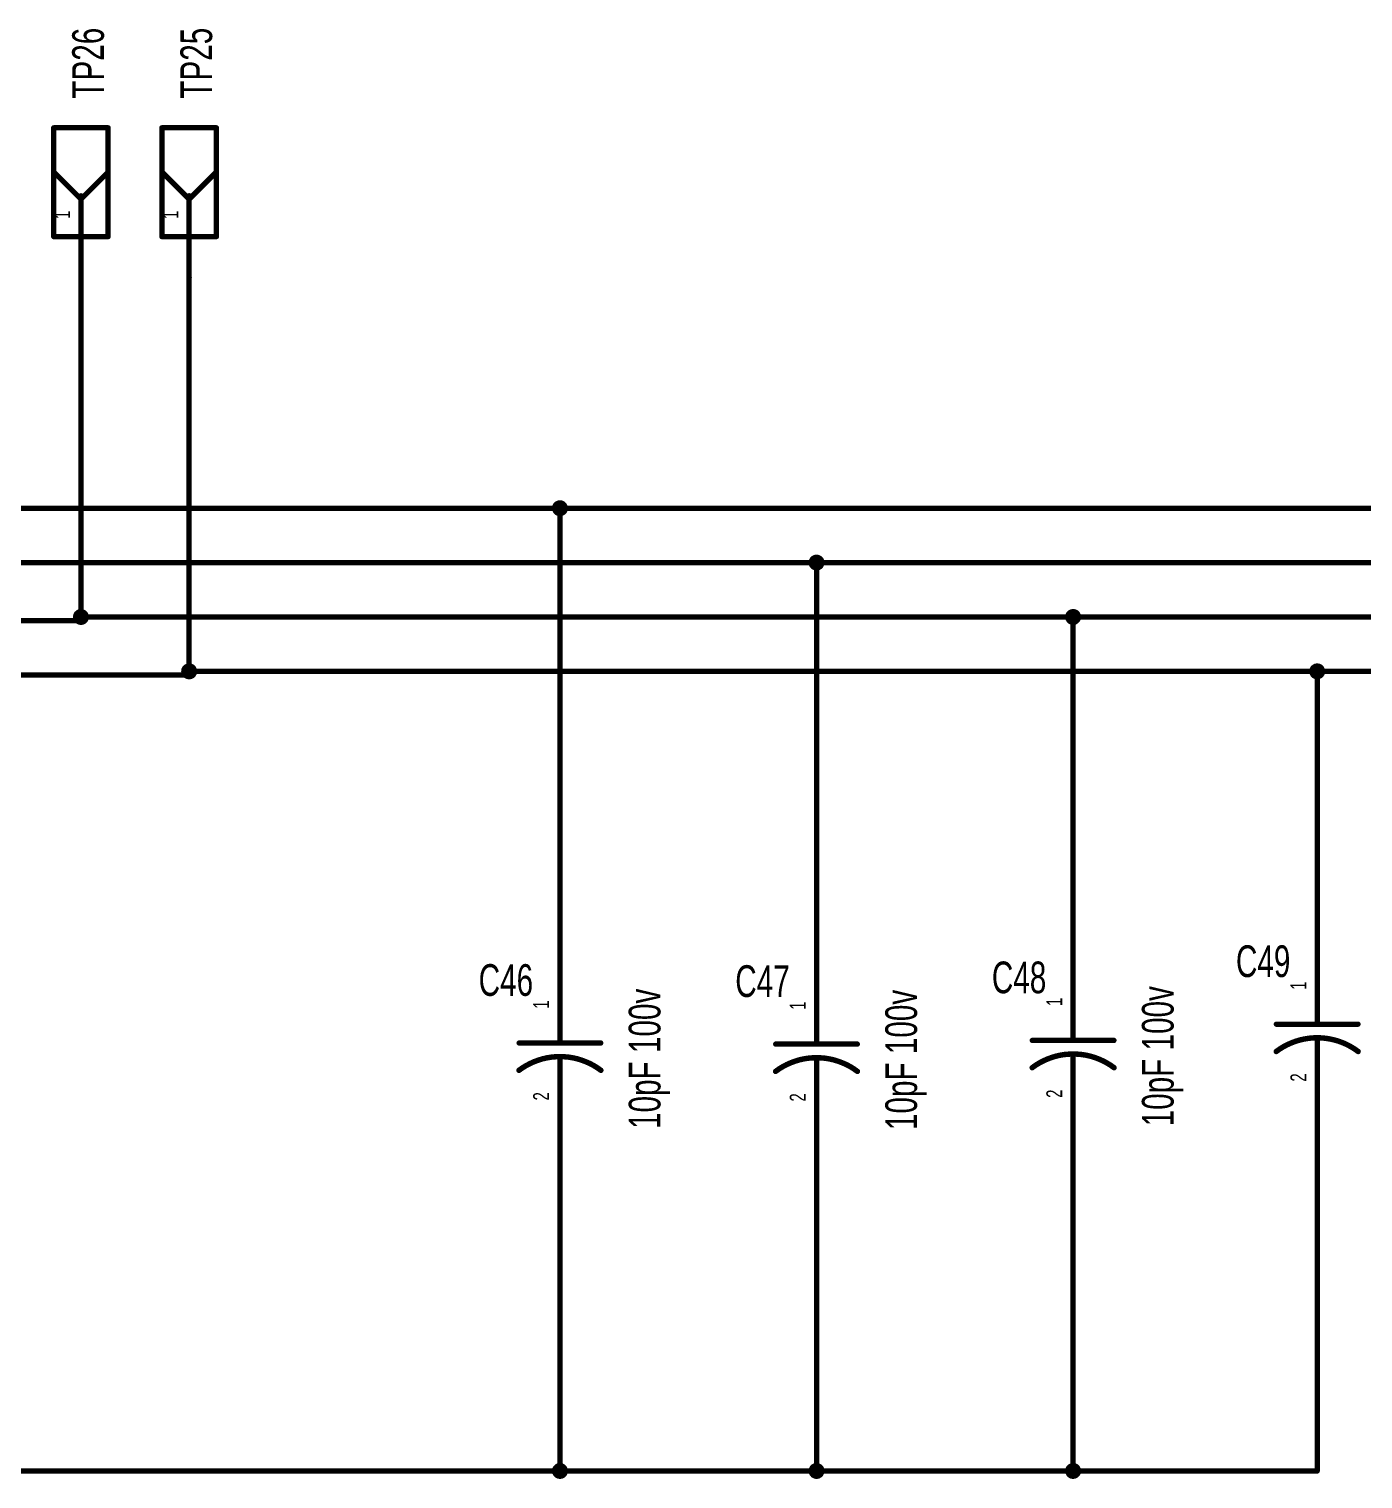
# Model space of a CAD drawing. Extents: x -2.1 to 9.4, y -2 to 6.
# Drawn here: x 4.492 to 6.945, y 0.465 to 3.132 of the extents above; entities that cross this region are included whole.
import ezdxf
from ezdxf.enums import TextEntityAlignment as Align

# ---------------------------------------------------------------- set-up
doc = ezdxf.new("R2010")
doc.units = 0
for name, color, linetype in [('Element', 253, 'CONTINUOUS'), ('Net', 50, 'CONTINUOUS'), ('Pin', 50, 'CONTINUOUS')]:
    doc.layers.add(name, color=color, linetype=linetype)

msp = doc.modelspace()

# ---------------------------------------------------------------- linework, layer by layer
at = {"layer": 'Element', "linetype": 'CONTINUOUS'}
for points, const_width in [([(4.538, 2.95), (4.638, 2.95)], 0.0098), ([(4.538, 2.75), (4.538, 2.95)], 0.0098), ([(4.638, 2.95), (4.638, 2.75)], 0.0098), ([(4.7369, 2.95), (4.8369, 2.95)], 0.0098), ([(4.7369, 2.75), (4.7369, 2.95)], 0.0098), ([(4.8369, 2.95), (4.8369, 2.75)], 0.0098), ([(4.538, 2.8688), (4.588, 2.8188)], 0.0098), ([(4.638, 2.8688), (4.588, 2.8188)], 0.0098), ([(4.7369, 2.8688), (4.7869, 2.8188)], 0.0098), ([(4.8369, 2.8688), (4.7869, 2.8188)], 0.0098), ([(4.588, 2.825), (4.588, 2.75)], 0.0098), ([(4.7869, 2.825), (4.7869, 2.75)], 0.0098), ([(4.638, 2.75), (4.538, 2.75)], 0.0098), ([(4.8369, 2.75), (4.7369, 2.75)], 0.0098), ([(6.8607, 1.3386), (6.8607, 1.3016)], 0.0098), ([(5.4686, 1.304), (5.4686, 1.267)], 0.0098), ([(5.9402, 1.302), (5.9402, 1.265)], 0.0098), ([(6.4119, 1.3088), (6.4119, 1.2718)], 0.0098), ([(6.9359, 1.2514), (6.9293, 1.2561), (6.9224, 1.2603), (6.9153, 1.2641), (6.9079, 1.2674), (6.9003, 1.2702), (6.8926, 1.2725), (6.8847, 1.2743), (6.8768, 1.2756), (6.8687, 1.2764), (6.8607, 1.2766), (6.8526, 1.2764), (6.8446, 1.2756), (6.8366, 1.2743), (6.8287, 1.2725), (6.821, 1.2702), (6.8134, 1.2673), (6.8061, 1.2641), (6.7989, 1.2603), (6.792, 1.2561), (6.7854, 1.2514)], 0.01), ([(6.7857, 1.3016), (6.9357, 1.3016)], 0.0098), ([(6.8607, 1.2766), (6.8607, 1.2386)], 0.0098), ([(5.3936, 1.267), (5.5436, 1.267)], 0.0098), ([(5.8652, 1.265), (6.0152, 1.265)], 0.0098), ([(6.3369, 1.2718), (6.4869, 1.2718)], 0.0098), ([(5.5438, 1.2168), (5.5372, 1.2215), (5.5303, 1.2257), (5.5232, 1.2295), (5.5158, 1.2327), (5.5082, 1.2355), (5.5005, 1.2379), (5.4926, 1.2397), (5.4847, 1.241), (5.4766, 1.2417), (5.4686, 1.242), (5.4605, 1.2417), (5.4525, 1.241), (5.4445, 1.2397), (5.4366, 1.2379), (5.4289, 1.2355), (5.4213, 1.2327), (5.414, 1.2294), (5.4068, 1.2257), (5.3999, 1.2215), (5.3933, 1.2168)], 0.01), ([(5.4686, 1.242), (5.4686, 1.204)], 0.0098), ([(6.0154, 1.2148), (6.0088, 1.2195), (6.002, 1.2237), (5.9948, 1.2275), (5.9874, 1.2307), (5.9799, 1.2335), (5.9721, 1.2359), (5.9643, 1.2377), (5.9563, 1.239), (5.9483, 1.2397), (5.9402, 1.24), (5.9321, 1.2397), (5.9241, 1.239), (5.9161, 1.2377), (5.9083, 1.2359), (5.9006, 1.2335), (5.893, 1.2307), (5.8856, 1.2274), (5.8785, 1.2237), (5.8716, 1.2195), (5.865, 1.2148)], 0.01), ([(5.9402, 1.24), (5.9402, 1.202)], 0.0098), ([(6.4872, 1.2216), (6.4806, 1.2263), (6.4737, 1.2305), (6.4665, 1.2343), (6.4592, 1.2375), (6.4516, 1.2404), (6.4439, 1.2427), (6.436, 1.2445), (6.428, 1.2458), (6.42, 1.2465), (6.4119, 1.2468), (6.4039, 1.2465), (6.3958, 1.2458), (6.3879, 1.2445), (6.38, 1.2427), (6.3723, 1.2403), (6.3647, 1.2375), (6.3573, 1.2342), (6.3502, 1.2305), (6.3433, 1.2263), (6.3367, 1.2216)], 0.01), ([(6.4119, 1.2468), (6.4119, 1.2088)], 0.0098)]:
    msp.add_lwpolyline(points, dxfattribs=dict(at, const_width=const_width))
for points, const_width in [([(4.5355, 2.95, 1), (4.5404, 2.95, 1), (4.5355, 2.95, 1)], 0.0049), ([(4.5355, 2.95, 1), (4.5404, 2.95, 1), (4.5355, 2.95, 1)], 0.0049), ([(4.6355, 2.95, 1), (4.6404, 2.95, 1), (4.6355, 2.95, 1)], 0.0049), ([(4.6355, 2.95, 1), (4.6404, 2.95, 1), (4.6355, 2.95, 1)], 0.0049), ([(4.7344, 2.95, 1), (4.7394, 2.95, 1), (4.7344, 2.95, 1)], 0.0049), ([(4.7344, 2.95, 1), (4.7394, 2.95, 1), (4.7344, 2.95, 1)], 0.0049), ([(4.8344, 2.95, 1), (4.8394, 2.95, 1), (4.8344, 2.95, 1)], 0.0049), ([(4.8344, 2.95, 1), (4.8394, 2.95, 1), (4.8344, 2.95, 1)], 0.0049), ([(4.5355, 2.8688, 1), (4.5404, 2.8688, 1), (4.5355, 2.8688, 1)], 0.0049), ([(4.6355, 2.8688, 1), (4.6404, 2.8688, 1), (4.6355, 2.8688, 1)], 0.0049), ([(4.7344, 2.8688, 1), (4.7394, 2.8688, 1), (4.7344, 2.8688, 1)], 0.0049), ([(4.8344, 2.8688, 1), (4.8394, 2.8688, 1), (4.8344, 2.8688, 1)], 0.0049), ([(4.5855, 2.825, 1), (4.5904, 2.825, 1), (4.5855, 2.825, 1)], 0.0049), ([(4.7844, 2.825, 1), (4.7894, 2.825, 1), (4.7844, 2.825, 1)], 0.0049), ([(4.5855, 2.8188, 1), (4.5904, 2.8188, 1), (4.5855, 2.8188, 1)], 0.0049), ([(4.5855, 2.8188, 1), (4.5904, 2.8188, 1), (4.5855, 2.8188, 1)], 0.0049), ([(4.7844, 2.8188, 1), (4.7894, 2.8188, 1), (4.7844, 2.8188, 1)], 0.0049), ([(4.7844, 2.8188, 1), (4.7894, 2.8188, 1), (4.7844, 2.8188, 1)], 0.0049), ([(4.5355, 2.75, 1), (4.5404, 2.75, 1), (4.5355, 2.75, 1)], 0.0049), ([(4.5355, 2.75, 1), (4.5404, 2.75, 1), (4.5355, 2.75, 1)], 0.0049), ([(4.5855, 2.75, 1), (4.5904, 2.75, 1), (4.5855, 2.75, 1)], 0.0049), ([(4.6355, 2.75, 1), (4.6404, 2.75, 1), (4.6355, 2.75, 1)], 0.0049), ([(4.6355, 2.75, 1), (4.6404, 2.75, 1), (4.6355, 2.75, 1)], 0.0049), ([(4.7344, 2.75, 1), (4.7394, 2.75, 1), (4.7344, 2.75, 1)], 0.0049), ([(4.7344, 2.75, 1), (4.7394, 2.75, 1), (4.7344, 2.75, 1)], 0.0049), ([(4.7844, 2.75, 1), (4.7894, 2.75, 1), (4.7844, 2.75, 1)], 0.0049), ([(4.8344, 2.75, 1), (4.8394, 2.75, 1), (4.8344, 2.75, 1)], 0.0049), ([(4.8344, 2.75, 1), (4.8394, 2.75, 1), (4.8344, 2.75, 1)], 0.0049), ([(6.8582, 1.3386, 1), (6.8631, 1.3386, 1), (6.8582, 1.3386, 1)], 0.0049), ([(5.4661, 1.304, 1), (5.471, 1.304, 1), (5.4661, 1.304, 1)], 0.0049), ([(5.9378, 1.302, 1), (5.9427, 1.302, 1), (5.9378, 1.302, 1)], 0.0049), ([(6.4095, 1.3088, 1), (6.4144, 1.3088, 1), (6.4095, 1.3088, 1)], 0.0049), ([(6.7832, 1.3016, 1), (6.7881, 1.3016, 1), (6.7832, 1.3016, 1)], 0.0049), ([(6.8582, 1.3016, 1), (6.8631, 1.3016, 1), (6.8582, 1.3016, 1)], 0.0049), ([(6.8582, 1.2766, 1), (6.8631, 1.2766, 1), (6.8582, 1.2766, 1)], 0.0049), ([(6.9332, 1.3016, 1), (6.9381, 1.3016, 1), (6.9332, 1.3016, 1)], 0.0049), ([(5.3911, 1.267, 1), (5.396, 1.267, 1), (5.3911, 1.267, 1)], 0.0049), ([(5.4661, 1.267, 1), (5.471, 1.267, 1), (5.4661, 1.267, 1)], 0.0049), ([(5.5411, 1.267, 1), (5.546, 1.267, 1), (5.5411, 1.267, 1)], 0.0049), ([(5.8628, 1.265, 1), (5.8677, 1.265, 1), (5.8628, 1.265, 1)], 0.0049), ([(5.9378, 1.265, 1), (5.9427, 1.265, 1), (5.9378, 1.265, 1)], 0.0049), ([(6.0128, 1.265, 1), (6.0177, 1.265, 1), (6.0128, 1.265, 1)], 0.0049), ([(6.3345, 1.2718, 1), (6.3394, 1.2718, 1), (6.3345, 1.2718, 1)], 0.0049), ([(6.4095, 1.2718, 1), (6.4144, 1.2718, 1), (6.4095, 1.2718, 1)], 0.0049), ([(6.4845, 1.2718, 1), (6.4894, 1.2718, 1), (6.4845, 1.2718, 1)], 0.0049), ([(6.7829, 1.2514, 1), (6.7879, 1.2514, 1), (6.7829, 1.2514, 1)], 0.005), ([(6.9334, 1.2514, 1), (6.9384, 1.2514, 1), (6.9334, 1.2514, 1)], 0.005), ([(5.4661, 1.242, 1), (5.471, 1.242, 1), (5.4661, 1.242, 1)], 0.0049), ([(5.9378, 1.24, 1), (5.9427, 1.24, 1), (5.9378, 1.24, 1)], 0.0049), ([(6.3342, 1.2216, 1), (6.3392, 1.2216, 1), (6.3342, 1.2216, 1)], 0.005), ([(6.4095, 1.2468, 1), (6.4144, 1.2468, 1), (6.4095, 1.2468, 1)], 0.0049), ([(6.4847, 1.2216, 1), (6.4897, 1.2216, 1), (6.4847, 1.2216, 1)], 0.005), ([(6.8582, 1.2386, 1), (6.8631, 1.2386, 1), (6.8582, 1.2386, 1)], 0.0049), ([(5.3908, 1.2168, 1), (5.3958, 1.2168, 1), (5.3908, 1.2168, 1)], 0.005), ([(5.4661, 1.204, 1), (5.471, 1.204, 1), (5.4661, 1.204, 1)], 0.0049), ([(5.5413, 1.2168, 1), (5.5463, 1.2168, 1), (5.5413, 1.2168, 1)], 0.005), ([(5.8625, 1.2148, 1), (5.8675, 1.2148, 1), (5.8625, 1.2148, 1)], 0.005), ([(5.9378, 1.202, 1), (5.9427, 1.202, 1), (5.9378, 1.202, 1)], 0.0049), ([(6.0129, 1.2148, 1), (6.0179, 1.2148, 1), (6.0129, 1.2148, 1)], 0.005), ([(6.4095, 1.2088, 1), (6.4144, 1.2088, 1), (6.4095, 1.2088, 1)], 0.0049)]:
    msp.add_lwpolyline(points, format="xyb", dxfattribs=dict(at, const_width=const_width))
at = {"layer": 'Net', "linetype": 'CONTINUOUS', "const_width": 0.0098}
for points in [[(4.588, 2.675), (4.588, 2.0435)], [(4.7869, 2.675), (4.7869, 1.9437)], [(7.1162, 2.2505), (4.2103, 2.2505)], [(5.4587, 2.2505), (5.4592, 2.2474), (5.4606, 2.2447), (5.4628, 2.2425), (5.4655, 2.2411), (5.4686, 2.2406), (5.4716, 2.2411), (5.4743, 2.2425), (5.4765, 2.2447), (5.4779, 2.2474), (5.4784, 2.2505), (5.4779, 2.2535), (5.4765, 2.2563), (5.4743, 2.2584), (5.4716, 2.2598), (5.4686, 2.2603), (5.4655, 2.2598), (5.4628, 2.2584), (5.4606, 2.2563), (5.4592, 2.2535), (5.4587, 2.2505)], [(5.4686, 1.454), (5.4686, 2.2505)], [(5.9304, 2.1505), (5.9309, 2.1474), (5.9323, 2.1447), (5.9344, 2.1425), (5.9372, 2.1411), (5.9402, 2.1406), (5.9433, 2.1411), (5.946, 2.1425), (5.9482, 2.1447), (5.9496, 2.1474), (5.9501, 2.1505), (5.9496, 2.1535), (5.9482, 2.1563), (5.946, 2.1584), (5.9433, 2.1598), (5.9402, 2.1603), (5.9372, 2.1598), (5.9344, 2.1584), (5.9323, 2.1563), (5.9309, 2.1535), (5.9304, 2.1505)], [(7.1162, 2.1505), (4.397, 2.1505)], [(5.9402, 1.452), (5.9402, 2.1505)], [(4.5781, 2.0505), (4.5786, 2.0474), (4.58, 2.0447), (4.5822, 2.0425), (4.5849, 2.0411), (4.588, 2.0406), (4.591, 2.0411), (4.5938, 2.0425), (4.5959, 2.0447), (4.5973, 2.0474), (4.5978, 2.0505), (4.5973, 2.0535), (4.5959, 2.0563), (4.5938, 2.0584), (4.591, 2.0598), (4.588, 2.0603), (4.5849, 2.0598), (4.5822, 2.0584), (4.58, 2.0563), (4.5786, 2.0535), (4.5781, 2.0505)], [(7.1162, 2.0505), (4.588, 2.0505)], [(6.4021, 2.0505), (6.4026, 2.0474), (6.404, 2.0447), (6.4062, 2.0425), (6.4089, 2.0411), (6.4119, 2.0406), (6.415, 2.0411), (6.4177, 2.0425), (6.4199, 2.0447), (6.4213, 2.0474), (6.4218, 2.0505), (6.4213, 2.0535), (6.4199, 2.0563), (6.4177, 2.0584), (6.415, 2.0598), (6.4119, 2.0603), (6.4089, 2.0598), (6.4062, 2.0584), (6.404, 2.0563), (6.4026, 2.0535), (6.4021, 2.0505)], [(6.4119, 1.4588), (6.4119, 2.0505)], [(4.588, 2.0435), (3.103, 2.0435)], [(4.7869, 1.9437), (3.8921, 1.9437)], [(4.7771, 1.9505), (4.7775, 1.9474), (4.7789, 1.9447), (4.7811, 1.9425), (4.7839, 1.9411), (4.7869, 1.9406), (4.7899, 1.9411), (4.7927, 1.9425), (4.7949, 1.9447), (4.7963, 1.9474), (4.7967, 1.9505), (4.7963, 1.9535), (4.7949, 1.9563), (4.7927, 1.9584), (4.7899, 1.9598), (4.7869, 1.9603), (4.7839, 1.9598), (4.7811, 1.9584), (4.7789, 1.9563), (4.7775, 1.9535), (4.7771, 1.9505)], [(7.1162, 1.9505), (4.7869, 1.9505)], [(6.8508, 1.9505), (6.8513, 1.9474), (6.8527, 1.9447), (6.8549, 1.9425), (6.8576, 1.9411), (6.8607, 1.9406), (6.8637, 1.9411), (6.8664, 1.9425), (6.8686, 1.9447), (6.87, 1.9474), (6.8705, 1.9505), (6.87, 1.9535), (6.8686, 1.9563), (6.8664, 1.9584), (6.8637, 1.9598), (6.8607, 1.9603), (6.8576, 1.9598), (6.8549, 1.9584), (6.8527, 1.9563), (6.8513, 1.9535), (6.8508, 1.9505)], [(6.8607, 1.4886), (6.8607, 1.9505)], [(6.8607, 0.48), (6.8607, 1.0886)], [(5.4686, 1.054), (5.4686, 0.48)], [(5.9402, 1.052), (5.9402, 0.48)], [(6.4119, 1.0588), (6.4119, 0.48)], [(3.566, 0.48), (6.8607, 0.48)], [(5.4587, 0.48), (5.4592, 0.477), (5.4606, 0.4743), (5.4628, 0.4721), (5.4655, 0.4707), (5.4686, 0.4702), (5.4716, 0.4707), (5.4743, 0.4721), (5.4765, 0.4743), (5.4779, 0.477), (5.4784, 0.48), (5.4779, 0.4831), (5.4765, 0.4858), (5.4743, 0.488), (5.4716, 0.4894), (5.4686, 0.4899), (5.4655, 0.4894), (5.4628, 0.488), (5.4606, 0.4858), (5.4592, 0.4831), (5.4587, 0.48)], [(5.9304, 0.48), (5.9309, 0.477), (5.9323, 0.4743), (5.9344, 0.4721), (5.9372, 0.4707), (5.9402, 0.4702), (5.9433, 0.4707), (5.946, 0.4721), (5.9482, 0.4743), (5.9496, 0.477), (5.9501, 0.48), (5.9496, 0.4831), (5.9482, 0.4858), (5.946, 0.488), (5.9433, 0.4894), (5.9402, 0.4899), (5.9372, 0.4894), (5.9344, 0.488), (5.9323, 0.4858), (5.9309, 0.4831), (5.9304, 0.48)], [(6.4021, 0.48), (6.4026, 0.477), (6.404, 0.4743), (6.4062, 0.4721), (6.4089, 0.4707), (6.4119, 0.4702), (6.415, 0.4707), (6.4177, 0.4721), (6.4199, 0.4743), (6.4213, 0.477), (6.4218, 0.48), (6.4213, 0.4831), (6.4199, 0.4858), (6.4177, 0.488), (6.415, 0.4894), (6.4119, 0.4899), (6.4089, 0.4894), (6.4062, 0.488), (6.404, 0.4858), (6.4026, 0.4831), (6.4021, 0.48)]]:
    msp.add_lwpolyline(points, dxfattribs=at)
at = {"layer": 'Net', "linetype": 'CONTINUOUS', "const_width": 0.0049}
for points in [[(4.5855, 2.675, 1), (4.5904, 2.675, 1), (4.5855, 2.675, 1)], [(4.7844, 2.675, 1), (4.7894, 2.675, 1), (4.7844, 2.675, 1)], [(5.4563, 2.2505, 1), (5.4612, 2.2505, 1), (5.4563, 2.2505, 1)], [(5.4661, 2.2505, 1), (5.471, 2.2505, 1), (5.4661, 2.2505, 1)], [(5.9279, 2.1505, 1), (5.9328, 2.1505, 1), (5.9279, 2.1505, 1)], [(5.9378, 2.1505, 1), (5.9427, 2.1505, 1), (5.9378, 2.1505, 1)], [(4.5757, 2.0505, 1), (4.5806, 2.0505, 1), (4.5757, 2.0505, 1)], [(4.5855, 2.0505, 1), (4.5904, 2.0505, 1), (4.5855, 2.0505, 1)], [(6.3996, 2.0505, 1), (6.4046, 2.0505, 1), (6.3996, 2.0505, 1)], [(6.4095, 2.0505, 1), (6.4144, 2.0505, 1), (6.4095, 2.0505, 1)], [(4.5855, 2.0435, 1), (4.5904, 2.0435, 1), (4.5855, 2.0435, 1)], [(4.5855, 2.0435, 1), (4.5904, 2.0435, 1), (4.5855, 2.0435, 1)], [(4.7746, 1.9505, 1), (4.7795, 1.9505, 1), (4.7746, 1.9505, 1)], [(4.7844, 1.9505, 1), (4.7894, 1.9505, 1), (4.7844, 1.9505, 1)], [(4.7844, 1.9437, 1), (4.7894, 1.9437, 1), (4.7844, 1.9437, 1)], [(4.7844, 1.9437, 1), (4.7894, 1.9437, 1), (4.7844, 1.9437, 1)], [(6.8484, 1.9505, 1), (6.8533, 1.9505, 1), (6.8484, 1.9505, 1)], [(6.8582, 1.9505, 1), (6.8631, 1.9505, 1), (6.8582, 1.9505, 1)], [(6.8582, 1.4886, 1), (6.8631, 1.4886, 1), (6.8582, 1.4886, 1)], [(5.4661, 1.454, 1), (5.471, 1.454, 1), (5.4661, 1.454, 1)], [(5.9378, 1.452, 1), (5.9427, 1.452, 1), (5.9378, 1.452, 1)], [(6.4095, 1.4588, 1), (6.4144, 1.4588, 1), (6.4095, 1.4588, 1)], [(6.8582, 1.0886, 1), (6.8631, 1.0886, 1), (6.8582, 1.0886, 1)], [(5.4661, 1.054, 1), (5.471, 1.054, 1), (5.4661, 1.054, 1)], [(5.9378, 1.052, 1), (5.9427, 1.052, 1), (5.9378, 1.052, 1)], [(6.4095, 1.0588, 1), (6.4144, 1.0588, 1), (6.4095, 1.0588, 1)], [(5.4563, 0.48, 1), (5.4612, 0.48, 1), (5.4563, 0.48, 1)], [(5.4661, 0.48, 1), (5.471, 0.48, 1), (5.4661, 0.48, 1)], [(5.9279, 0.48, 1), (5.9328, 0.48, 1), (5.9279, 0.48, 1)], [(5.9378, 0.48, 1), (5.9427, 0.48, 1), (5.9378, 0.48, 1)], [(6.3996, 0.48, 1), (6.4046, 0.48, 1), (6.3996, 0.48, 1)], [(6.4095, 0.48, 1), (6.4144, 0.48, 1), (6.4095, 0.48, 1)], [(6.8582, 0.48, 1), (6.8631, 0.48, 1), (6.8582, 0.48, 1)], [(6.8582, 0.48, 1), (6.8631, 0.48, 1), (6.8582, 0.48, 1)]]:
    msp.add_lwpolyline(points, format="xyb", dxfattribs=at)
at = {"layer": 'Pin', "linetype": 'CONTINUOUS', "const_width": 0.0098}
for points in [[(4.588, 2.825), (4.588, 2.675)], [(4.7869, 2.825), (4.7869, 2.675)], [(6.8607, 1.3386), (6.8607, 1.4886)], [(5.4686, 1.304), (5.4686, 1.454)], [(5.9402, 1.302), (5.9402, 1.452)], [(6.4119, 1.3088), (6.4119, 1.4588)], [(6.8607, 1.2386), (6.8607, 1.0886)], [(5.4686, 1.204), (5.4686, 1.054)], [(5.9402, 1.202), (5.9402, 1.052)], [(6.4119, 1.2088), (6.4119, 1.0588)]]:
    msp.add_lwpolyline(points, dxfattribs=at)
at = {"layer": 'Pin', "linetype": 'CONTINUOUS', "const_width": 0.0049}
for points in [[(4.5855, 2.825, 1), (4.5904, 2.825, 1), (4.5855, 2.825, 1)], [(4.7844, 2.825, 1), (4.7894, 2.825, 1), (4.7844, 2.825, 1)], [(4.5855, 2.675, 1), (4.5904, 2.675, 1), (4.5855, 2.675, 1)], [(4.7844, 2.675, 1), (4.7894, 2.675, 1), (4.7844, 2.675, 1)], [(6.8582, 1.4886, 1), (6.8631, 1.4886, 1), (6.8582, 1.4886, 1)], [(5.4661, 1.454, 1), (5.471, 1.454, 1), (5.4661, 1.454, 1)], [(5.9378, 1.452, 1), (5.9427, 1.452, 1), (5.9378, 1.452, 1)], [(6.4095, 1.4588, 1), (6.4144, 1.4588, 1), (6.4095, 1.4588, 1)], [(6.8582, 1.3386, 1), (6.8631, 1.3386, 1), (6.8582, 1.3386, 1)], [(5.4661, 1.304, 1), (5.471, 1.304, 1), (5.4661, 1.304, 1)], [(5.9378, 1.302, 1), (5.9427, 1.302, 1), (5.9378, 1.302, 1)], [(6.4095, 1.3088, 1), (6.4144, 1.3088, 1), (6.4095, 1.3088, 1)], [(6.8582, 1.2386, 1), (6.8631, 1.2386, 1), (6.8582, 1.2386, 1)], [(5.4661, 1.204, 1), (5.471, 1.204, 1), (5.4661, 1.204, 1)], [(5.9378, 1.202, 1), (5.9427, 1.202, 1), (5.9378, 1.202, 1)], [(6.4095, 1.2088, 1), (6.4144, 1.2088, 1), (6.4095, 1.2088, 1)], [(6.8582, 1.0886, 1), (6.8631, 1.0886, 1), (6.8582, 1.0886, 1)], [(5.4661, 1.054, 1), (5.471, 1.054, 1), (5.4661, 1.054, 1)], [(5.9378, 1.052, 1), (5.9427, 1.052, 1), (5.9378, 1.052, 1)], [(6.4095, 1.0588, 1), (6.4144, 1.0588, 1), (6.4095, 1.0588, 1)]]:
    msp.add_lwpolyline(points, format="xyb", dxfattribs=at)

# ---------------------------------------------------------------- texts
at = {"layer": 'Element', "width": 0.7}
for s, p in [('TP26', (4.6477, 3.0688)), ('TP25', (4.8466, 3.0688)), ('10pF 100v', (5.6708, 1.2379)), ('10pF 100v', (6.1425, 1.2359)), ('10pF 100v', (6.6142, 1.2427))]:
    msp.add_text(s, height=0.0583, rotation=90, dxfattribs=at).set_placement(p, align=Align.BOTTOM_CENTER)
for s, p in [('C49', (6.7613, 1.3708)), ('C48', (6.3126, 1.341)), ('C46', (5.3692, 1.3362)), ('C47', (5.8409, 1.3342))]:
    msp.add_text(s, height=0.0583, dxfattribs=at).set_placement(p, align=Align.BOTTOM_CENTER)
at = {"layer": 'Pin', "width": 0.7}
for s, p in [('1', (4.5388, 2.7824)), ('1', (4.7377, 2.7824)), ('1', (6.8114, 1.3649)), ('1', (5.4193, 1.3302)), ('1', (5.891, 1.3282)), ('1', (6.3627, 1.3351)), ('2', (6.8114, 1.196)), ('2', (5.4193, 1.1614)), ('2', (6.3627, 1.1662)), ('2', (5.891, 1.1594))]:
    msp.add_text(s, height=0.0292, rotation=90, dxfattribs=at).set_placement(p, align=Align.TOP_LEFT)

doc.saveas('drawing.dxf')
